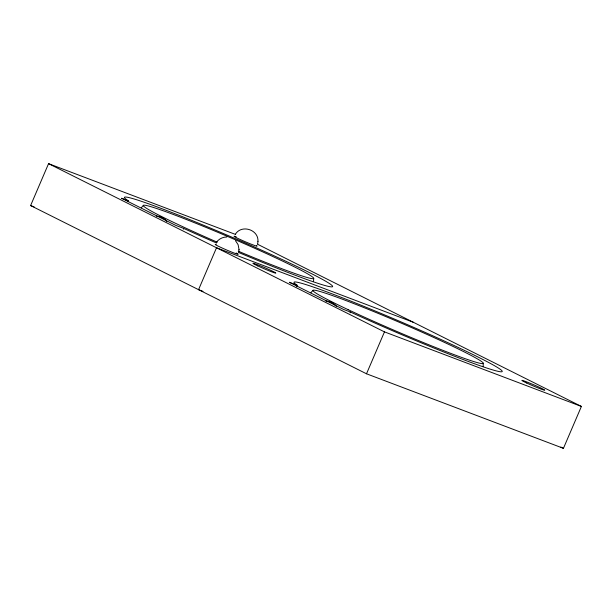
<?xml version="1.0" encoding="UTF-8"?>
<svg xmlns="http://www.w3.org/2000/svg" width="612" height="612" viewBox="0 0 612 612"><rect width="100%" height="100%" fill="white"/><g stroke="black" fill="none" stroke-linecap="round" stroke-linejoin="round"><path stroke-width="0.92" d="M313.535 281.436L313.711 278.345M483.128 366.374L483.312 363.283M239.024 249.528L238.114 244.701L235.482 240.7M257.958 241.411C258.754 229.622 241.648 224.176 235.406 234.159M296.828 286.737L297.072 285.207L289.346 282.277L343.592 309.45L350.293 311.982A113.243 5.73 23.2 0 0 499.316 371.591A113.243 5.73 23.2 0 0 397.854 320.535A113.243 5.73 23.2 0 0 297.072 285.207M238.779 251.937L239.032 249.405M257.713 243.821L257.966 241.289M128.115 201.677L128.29 200.805L121.581 198.265L175.835 225.43L183.562 228.36A113.243 5.73 23.2 0 0 216.572 243.033M183.363 229.217L183.562 228.36M350.095 312.839L350.293 311.982M257.43 244.188L581.4 406.437L563.438 448.344L366.504 373.787L30.6 205.563L48.562 163.656L235.689 234.495M366.504 373.787L384.466 331.88L48.562 163.656M216.472 242.268C218.821 238.971 222.768 236.959 226.822 236.997M141.25 207.782L143.453 205.341M310.85 292.72L313.053 290.279M156.297 216.128L158.133 216.396M325.898 301.066L327.734 301.334M413.444 322.325L216.51 247.768L198.556 289.675L203.008 291.366M384.466 331.88L581.4 406.437M30.6 205.563L34.165 206.917M560.883 447.058L563.438 448.344M335.016 304.983L336.393 306.321M165.416 220.045L166.793 221.391M327.764 301.211A34.035 22.032 -69.3 0 1 335.078 304.875M217.237 242.184A92.657 4.689 23.2 0 1 157.001 208.615A92.657 4.689 23.2 0 1 300.897 270.183A92.657 4.689 23.2 0 1 238.267 251.18M128.29 200.805A113.243 5.73 23.2 0 1 206.366 226.394A113.243 5.73 23.2 0 1 331.383 284.94A113.243 5.73 23.2 0 1 238.573 252.45M158.171 216.273A34.035 22.032 -69.3 0 1 165.477 219.938M256.535 245.657A12.462 0.627 23.2 0 1 243.89 241.143A12.462 0.627 23.2 0 1 236.217 236.79M236.171 252.986A12.462 0.627 23.2 0 1 227.725 250.446A12.462 0.627 23.2 0 1 216.174 244.555M348.251 309.71A92.657 4.689 23.2 0 0 482.868 363.62A92.657 4.689 23.2 0 0 363.268 307.339A92.657 4.689 23.2 0 0 348.251 309.71M526.611 382.974A12.462 0.627 23.2 0 0 544.711 390.227A12.462 0.627 23.2 0 0 528.63 382.661A12.462 0.627 23.2 0 0 526.611 382.974M257.66 265.876A12.462 0.627 23.2 0 0 275.76 273.128A12.462 0.627 23.2 0 0 259.679 265.562A12.462 0.627 23.2 0 0 257.66 265.876"/></g></svg>
